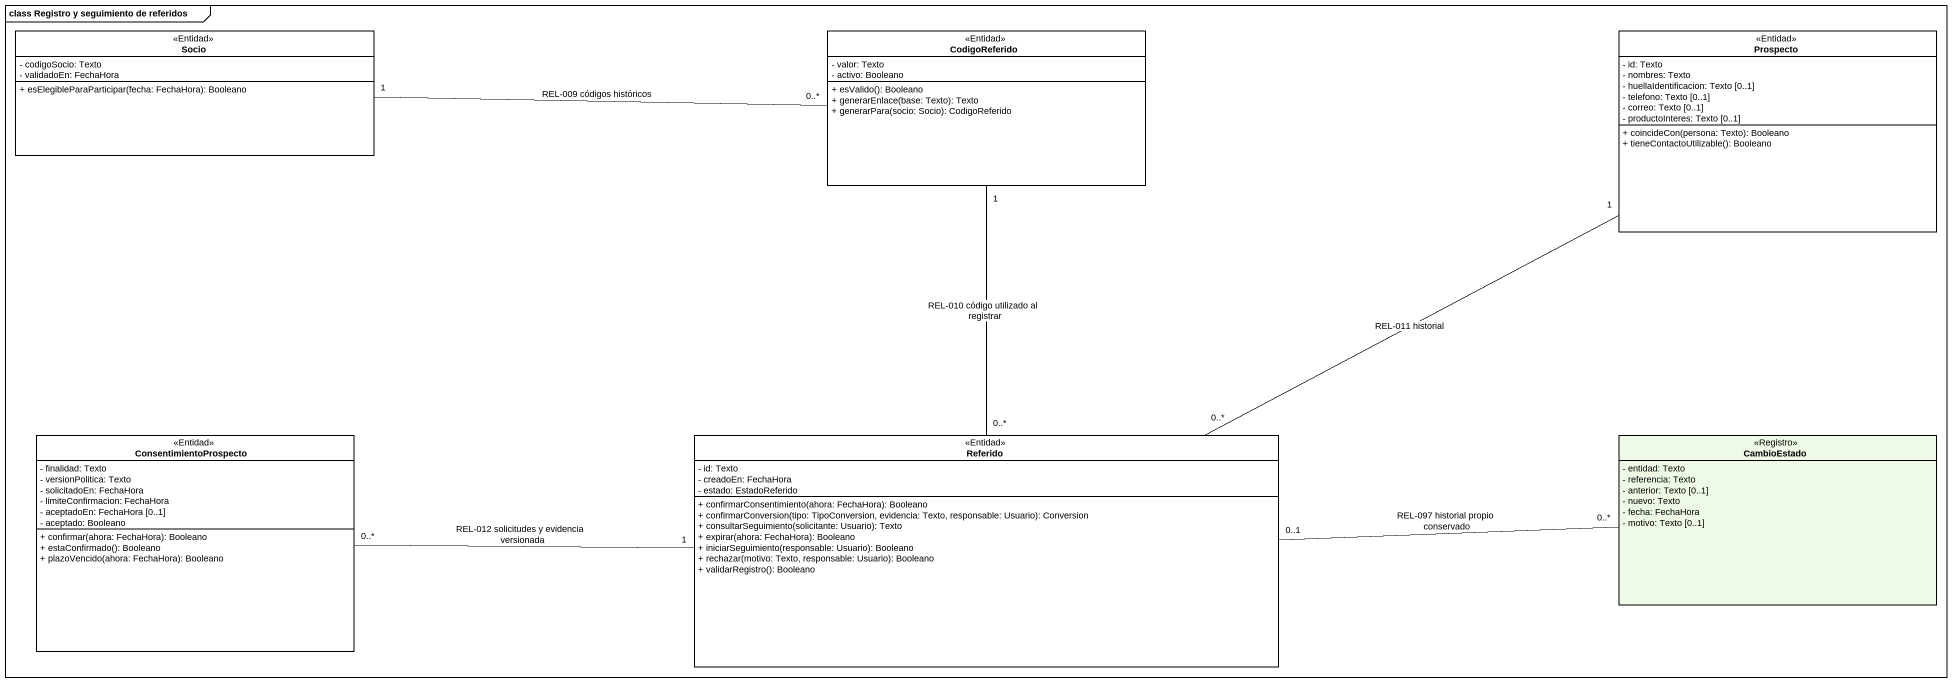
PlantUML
@startuml
mainframe class Registro y seguimiento de referidos
hide circle
hide empty members
skinparam classAttributeIconSize 0
class Socio <<Entidad>> #FFFFFF {
  - codigoSocio: Texto
  - validadoEn: FechaHora
  + esElegibleParaParticipar(fecha: FechaHora): Booleano
}
class CodigoReferido <<Entidad>> #FFFFFF {
  - valor: Texto
  - activo: Booleano
  + esValido(): Booleano
  + generarEnlace(base: Texto): Texto
  + generarPara(socio: Socio): CodigoReferido
}
class Prospecto <<Entidad>> #FFFFFF {
  - id: Texto
  - nombres: Texto
  - huellaIdentificacion: Texto [0..1]
  - telefono: Texto [0..1]
  - correo: Texto [0..1]
  - productoInteres: Texto [0..1]
  + coincideCon(persona: Texto): Booleano
  + tieneContactoUtilizable(): Booleano
}
class ConsentimientoProspecto <<Entidad>> #FFFFFF {
  - finalidad: Texto
  - versionPolitica: Texto
  - solicitadoEn: FechaHora
  - limiteConfirmacion: FechaHora
  - aceptadoEn: FechaHora [0..1]
  - aceptado: Booleano
  + confirmar(ahora: FechaHora): Booleano
  + estaConfirmado(): Booleano
  + plazoVencido(ahora: FechaHora): Booleano
}
class Referido <<Entidad>> #FFFFFF {
  - id: Texto
  - creadoEn: FechaHora
  - estado: EstadoReferido
  + confirmarConsentimiento(ahora: FechaHora): Booleano
  + confirmarConversion(tipo: TipoConversion, evidencia: Texto, responsable: Usuario): Conversion
  + consultarSeguimiento(solicitante: Usuario): Texto
  + expirar(ahora: FechaHora): Booleano
  + iniciarSeguimiento(responsable: Usuario): Booleano
  + rechazar(motivo: Texto, responsable: Usuario): Booleano
  + validarRegistro(): Booleano
}
class CambioEstado <<Registro>> #EEFAE6 {
  - entidad: Texto
  - referencia: Texto
  - anterior: Texto [0..1]
  - nuevo: Texto
  - fecha: FechaHora
  - motivo: Texto [0..1]
}
Socio "1" -right- "0..*" CodigoReferido : REL-009 códigos históricos
CodigoReferido "1" -- "0..*" Referido : REL-010 código utilizado al registrar
Prospecto "1" -left- "0..*" Referido : REL-011 historial
Referido "1" -left- "0..*" ConsentimientoProspecto : REL-012 solicitudes y evidencia versionada
Referido "0..1" -right- "0..*" CambioEstado : REL-097 historial propio conservado
@enduml
